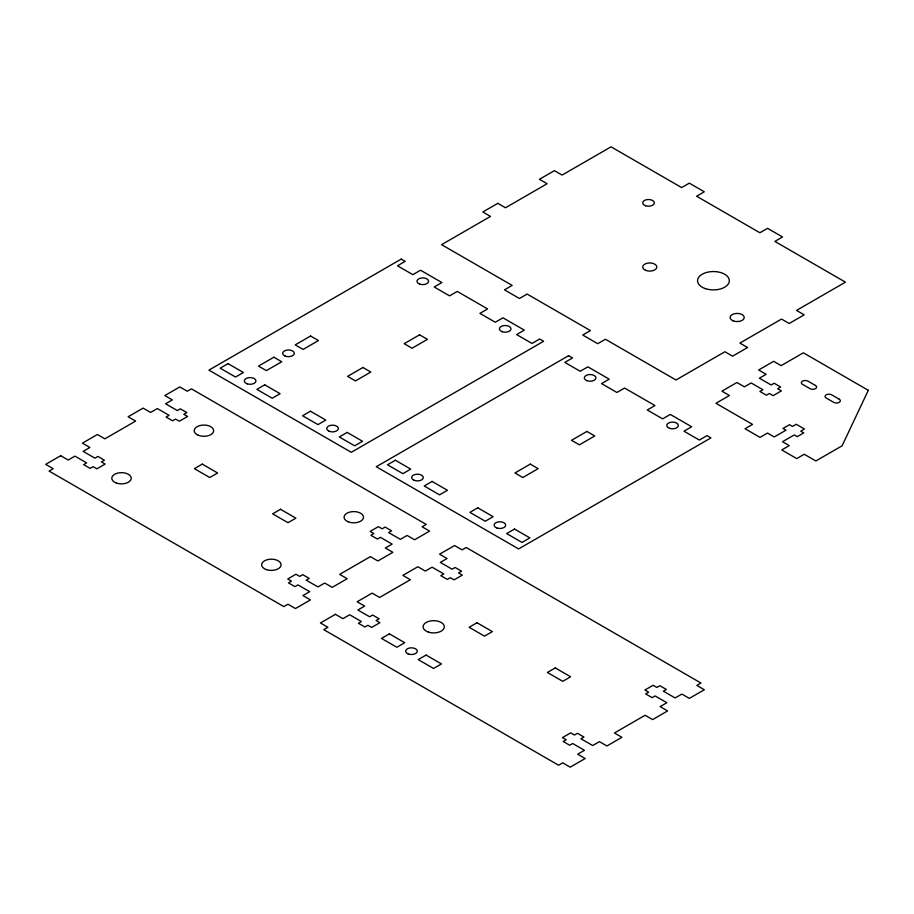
<?xml version="1.0" encoding="UTF-8"?>
<svg xmlns="http://www.w3.org/2000/svg" width="914" height="914" viewBox="0 0 914 914"><rect width="100%" height="100%" fill="white"/><g stroke="black" fill="none" stroke-linecap="round" stroke-linejoin="round"><path stroke-width="1.37" d="M868.3 390.312L842.08 445.826L815.848 460.964L804.24 454.258L796.745 458.588L781.756 449.939L789.25 445.609L782.51 441.713L794.243 434.938L797.236 436.663L803.737 432.916L800.744 431.191L804.48 429.02L796.243 424.267L792.495 426.427L789.502 424.702L783.001 428.449L786.006 430.174L774.261 436.961L767.52 433.065L760.025 437.383L745.036 428.735L752.53 424.416L715.948 403.291L729.429 395.499L721.934 391.169L736.924 382.52L744.419 386.851L751.159 382.955L762.904 389.73L759.9 391.466L766.4 395.214L769.394 393.477L773.141 395.648L781.379 390.884L777.631 388.724L780.636 386.988L774.135 383.24L771.142 384.977L759.397 378.19L766.149 374.306L758.654 369.976L773.644 361.327L781.127 365.646L803.36 352.815L868.3 390.312M60.69 455.698L45.7 464.358L53.195 468.676L49.07 471.064L283.854 606.61L287.967 604.234L295.462 608.553L310.452 599.904L302.957 595.574L309.697 591.678L297.964 584.903L294.971 586.639L288.47 582.892L291.463 581.155L287.727 578.996L295.965 574.232L299.712 576.403L302.705 574.666L309.206 578.413L306.201 580.15L317.946 586.925L324.687 583.029L332.182 587.359L347.171 578.711L339.677 574.38L370.399 556.637L377.882 560.968L392.871 552.319L385.377 547.989L392.129 544.093L380.384 537.318L377.391 539.054L370.89 535.296L373.895 533.57L370.147 531.411L378.385 526.647L382.132 528.806L385.125 527.081L391.626 530.828L388.621 532.565L400.366 539.34L407.107 535.444L414.602 539.774L429.591 531.114L422.097 526.795L426.221 524.419L191.437 388.861L187.313 391.249L179.818 386.919L164.84 395.568L172.335 399.898L165.583 403.794L177.327 410.569L180.321 408.832L186.822 412.591L183.817 414.316L187.564 416.476L179.327 421.24L175.579 419.08L172.586 420.806L166.085 417.058L169.079 415.322L157.345 408.547L150.604 412.443L143.11 408.112L128.12 416.773L135.615 421.091L104.893 438.834L97.398 434.504L82.42 443.153L89.903 447.483L83.163 451.379L94.907 458.154L97.901 456.429L104.39 460.176L101.397 461.901L105.144 464.061L96.907 468.825L93.159 466.666L90.155 468.391L83.665 464.643L86.659 462.907L74.925 456.132L68.184 460.028L60.69 455.698M401.235 259.085L208.918 370.124L351.284 452.316L543.602 341.276L539.671 339.003L531.994 343.447L516.627 334.57L524.316 330.137L502.951 317.809L495.274 322.242L479.919 313.376L487.596 308.943L457.251 291.417L449.574 295.862L434.207 286.985L441.885 282.552L420.531 270.224L412.854 274.657L397.499 265.791L405.176 261.358L401.235 259.085M497.81 203.331L482.832 211.979L490.51 216.412L441.576 244.666L512.16 285.408L504.471 289.852L519.46 298.501L527.138 294.068L590.421 330.594L582.732 335.027L597.722 343.687L605.399 339.254L675.983 379.996L724.916 351.741L732.594 356.174L747.583 347.526L739.894 343.093L781.527 319.066L789.205 323.499L804.194 314.839L796.517 310.406L845.45 282.152L774.866 241.41L782.544 236.977L767.566 228.317L759.877 232.762L696.605 196.224L704.283 191.791L689.305 183.143L681.627 187.576L611.043 146.823L562.11 175.077L554.432 170.644L539.443 179.293L547.12 183.725L505.499 207.764L497.81 203.331M228.032 363.635L220.16 368.171L235.526 377.036L243.387 372.501L228.032 363.635M273.857 357.214L258.502 366.08L266.362 370.627L281.729 361.761L273.857 357.214M310.577 336.021L295.211 344.886L303.082 349.422L318.438 340.556L310.577 336.021M264.74 384.828L256.88 389.375L272.235 398.241L280.107 393.694L264.74 384.828M362.938 367.497L347.583 376.362L355.455 380.909L370.81 372.044L362.938 367.497M419.56 334.81L404.194 343.687L412.065 348.223L427.421 339.357L419.56 334.81M202.257 464.118L194.396 468.654L209.752 477.519L217.623 472.984L202.257 464.118M310.452 411.22L302.58 415.756L317.946 424.622L325.807 420.086L310.452 411.22M347.171 432.413L339.3 436.961L354.655 445.826L362.527 441.279L347.171 432.413M280.518 509.292L272.658 513.839L288.013 522.705L295.885 518.169L280.518 509.292M568.588 355.695L376.26 466.734L518.626 548.926L710.943 437.897L707.013 435.624L699.336 440.057L683.969 431.191L691.658 426.758L670.305 414.43L662.616 418.863L647.261 409.986L654.938 405.553L624.593 388.039L616.916 392.472L601.549 383.606L609.227 379.173L587.873 366.834L580.196 371.278L564.841 362.401L572.518 357.968L568.588 355.695M395.374 460.245L387.502 464.792L402.868 473.658L410.729 469.111L395.374 460.245M432.082 481.438L424.222 485.985L439.577 494.851L447.449 490.315L432.082 481.438M530.28 464.118L514.925 472.984L522.797 477.519L538.152 468.654L530.28 464.118M586.902 431.431L571.536 440.297L579.407 444.844L594.763 435.967L586.902 431.431M477.793 507.83L469.922 512.377L485.288 521.243L493.149 516.696L477.793 507.83M335.427 614.322L320.437 622.971L327.932 627.301L323.807 629.677L558.591 765.224L562.716 762.847L570.21 767.177L585.189 758.517L577.694 754.199L584.446 750.303L572.701 743.528L569.708 745.253L563.207 741.505L566.212 739.78L562.464 737.609L570.702 732.857L574.449 735.016L577.454 733.291L583.943 737.038L580.95 738.763L592.683 745.55L599.424 741.654L606.919 745.973L621.908 737.324L614.414 732.994L645.135 715.262L652.63 719.592L667.608 710.932L660.125 706.613L666.866 702.717L655.121 695.942L652.128 697.668L645.638 693.92L648.632 692.195L644.884 690.024L653.133 685.271L656.869 687.431L659.874 685.706L666.363 689.453L663.37 691.178L675.103 697.953L681.855 694.069L689.339 698.387L704.328 689.739L696.834 685.409L700.958 683.032L466.174 547.486L462.061 549.862L454.566 545.544L439.577 554.192L447.072 558.523L440.331 562.407L452.064 569.193L455.069 567.457L461.559 571.204L458.565 572.941L462.313 575.1L454.064 579.853L450.316 577.694L447.323 579.43L440.822 575.671L443.827 573.946L432.082 567.171L425.341 571.067L417.847 566.737L402.868 575.386L410.352 579.716L379.63 597.448L372.147 593.129L357.157 601.778L364.652 606.108L357.911 609.992L369.644 616.779L372.638 615.042L379.139 618.789L376.134 620.526L379.881 622.685L371.644 627.45L367.896 625.279L364.903 627.015L358.402 623.268L361.407 621.531L349.662 614.756L342.921 618.652L335.427 614.322M514.513 529.023L506.642 533.57L521.997 542.436L529.869 537.9L514.513 529.023M389.375 633.859L381.504 638.406L396.87 647.272L404.742 642.725L389.375 633.859M477.005 622.731L469.133 627.278L484.5 636.144L492.36 631.597L477.005 622.731M426.095 655.064L418.224 659.6L433.59 668.465L441.451 663.93L426.095 655.064M555.266 667.917L547.395 672.464L562.75 681.33L570.622 676.783L555.266 667.917M815.471 385.479L807.987 381.149A3.885 2.239 0 0 0 802.492 381.149A3.885 2.239 0 0 0 802.492 384.326L809.975 388.644A3.885 2.239 0 0 0 815.471 388.644A3.885 2.239 0 0 0 815.471 385.479M839.201 399.178L831.706 394.848A3.885 2.239 0 0 0 826.21 394.848A3.885 2.239 0 0 0 826.21 398.024L833.705 402.343A3.885 2.239 0 0 0 839.201 402.343A3.885 2.239 0 0 0 839.201 399.178M645.592 205.764A5.827 3.37 0 0 0 654.333 202.851A5.827 3.37 0 0 0 645.592 199.938A5.827 3.37 0 0 0 645.592 205.764M733.028 320.791A7.061 4.079 0 0 0 744.202 317.912A7.061 4.079 0 0 0 734.296 313.765A7.061 4.079 0 0 0 733.028 320.791M645.615 270.315A7.061 4.079 0 0 0 656.778 267.436A7.061 4.079 0 0 0 646.872 263.289A7.061 4.079 0 0 0 645.615 270.315M705.494 288.664A15.892 9.174 0 0 0 729.338 280.712A15.892 9.174 0 0 0 705.494 272.772A15.892 9.174 0 0 0 705.494 288.664M669.631 428.369A5.827 3.37 0 0 0 678.371 425.456A5.827 3.37 0 0 0 669.631 422.542A5.827 3.37 0 0 0 669.631 428.369M586.708 380.601A5.827 3.37 0 0 0 595.917 378.213A5.827 3.37 0 0 0 587.748 374.797A5.827 3.37 0 0 0 586.708 380.601M496.988 528.052A5.827 3.37 0 0 0 505.728 525.139A5.827 3.37 0 0 0 496.988 522.225A5.827 3.37 0 0 0 496.988 528.052M414.053 480.273A5.827 3.37 0 0 0 423.273 477.896A5.827 3.37 0 0 0 415.093 474.48A5.827 3.37 0 0 0 414.053 480.273M285.054 356.049A5.827 3.37 0 0 0 294.274 353.672A5.827 3.37 0 0 0 286.093 350.245A5.827 3.37 0 0 0 285.054 356.049M502.289 331.759A5.827 3.37 0 0 0 511.029 328.846A5.827 3.37 0 0 0 502.289 325.932A5.827 3.37 0 0 0 502.289 331.759M419.869 284.174A5.827 3.37 0 0 0 428.609 281.261A5.827 3.37 0 0 0 419.869 278.347A5.827 3.37 0 0 0 419.869 284.174M329.131 431.248A5.827 3.37 0 0 0 338.351 428.872A5.827 3.37 0 0 0 330.183 425.444A5.827 3.37 0 0 0 329.131 431.248M247.214 383.846A5.827 3.37 0 0 0 255.966 380.932A5.827 3.37 0 0 0 247.214 378.019A5.827 3.37 0 0 0 247.214 383.846M428.415 632.1A10.591 6.112 0 0 0 444.307 626.798A10.591 6.112 0 0 0 428.415 621.497A10.591 6.112 0 0 0 428.415 632.1M408.055 653.887A5.827 3.37 0 0 0 417.275 651.511A5.827 3.37 0 0 0 409.106 648.095A5.827 3.37 0 0 0 408.055 653.887M348.085 521.745A9.711 5.61 0 0 0 363.441 517.781A9.711 5.61 0 0 0 349.822 512.08A9.711 5.61 0 0 0 348.085 521.745M198.224 435.224A9.711 5.61 0 0 0 213.59 431.259A9.711 5.61 0 0 0 199.96 425.558A9.711 5.61 0 0 0 198.224 435.224M266.511 569.651A9.711 5.61 0 0 0 281.078 564.795A9.711 5.61 0 0 0 266.511 559.928A9.711 5.61 0 0 0 266.511 569.651M115.804 482.809A9.711 5.61 0 0 0 131.17 478.845A9.711 5.61 0 0 0 117.54 473.144A9.711 5.61 0 0 0 115.804 482.809"/></g></svg>
